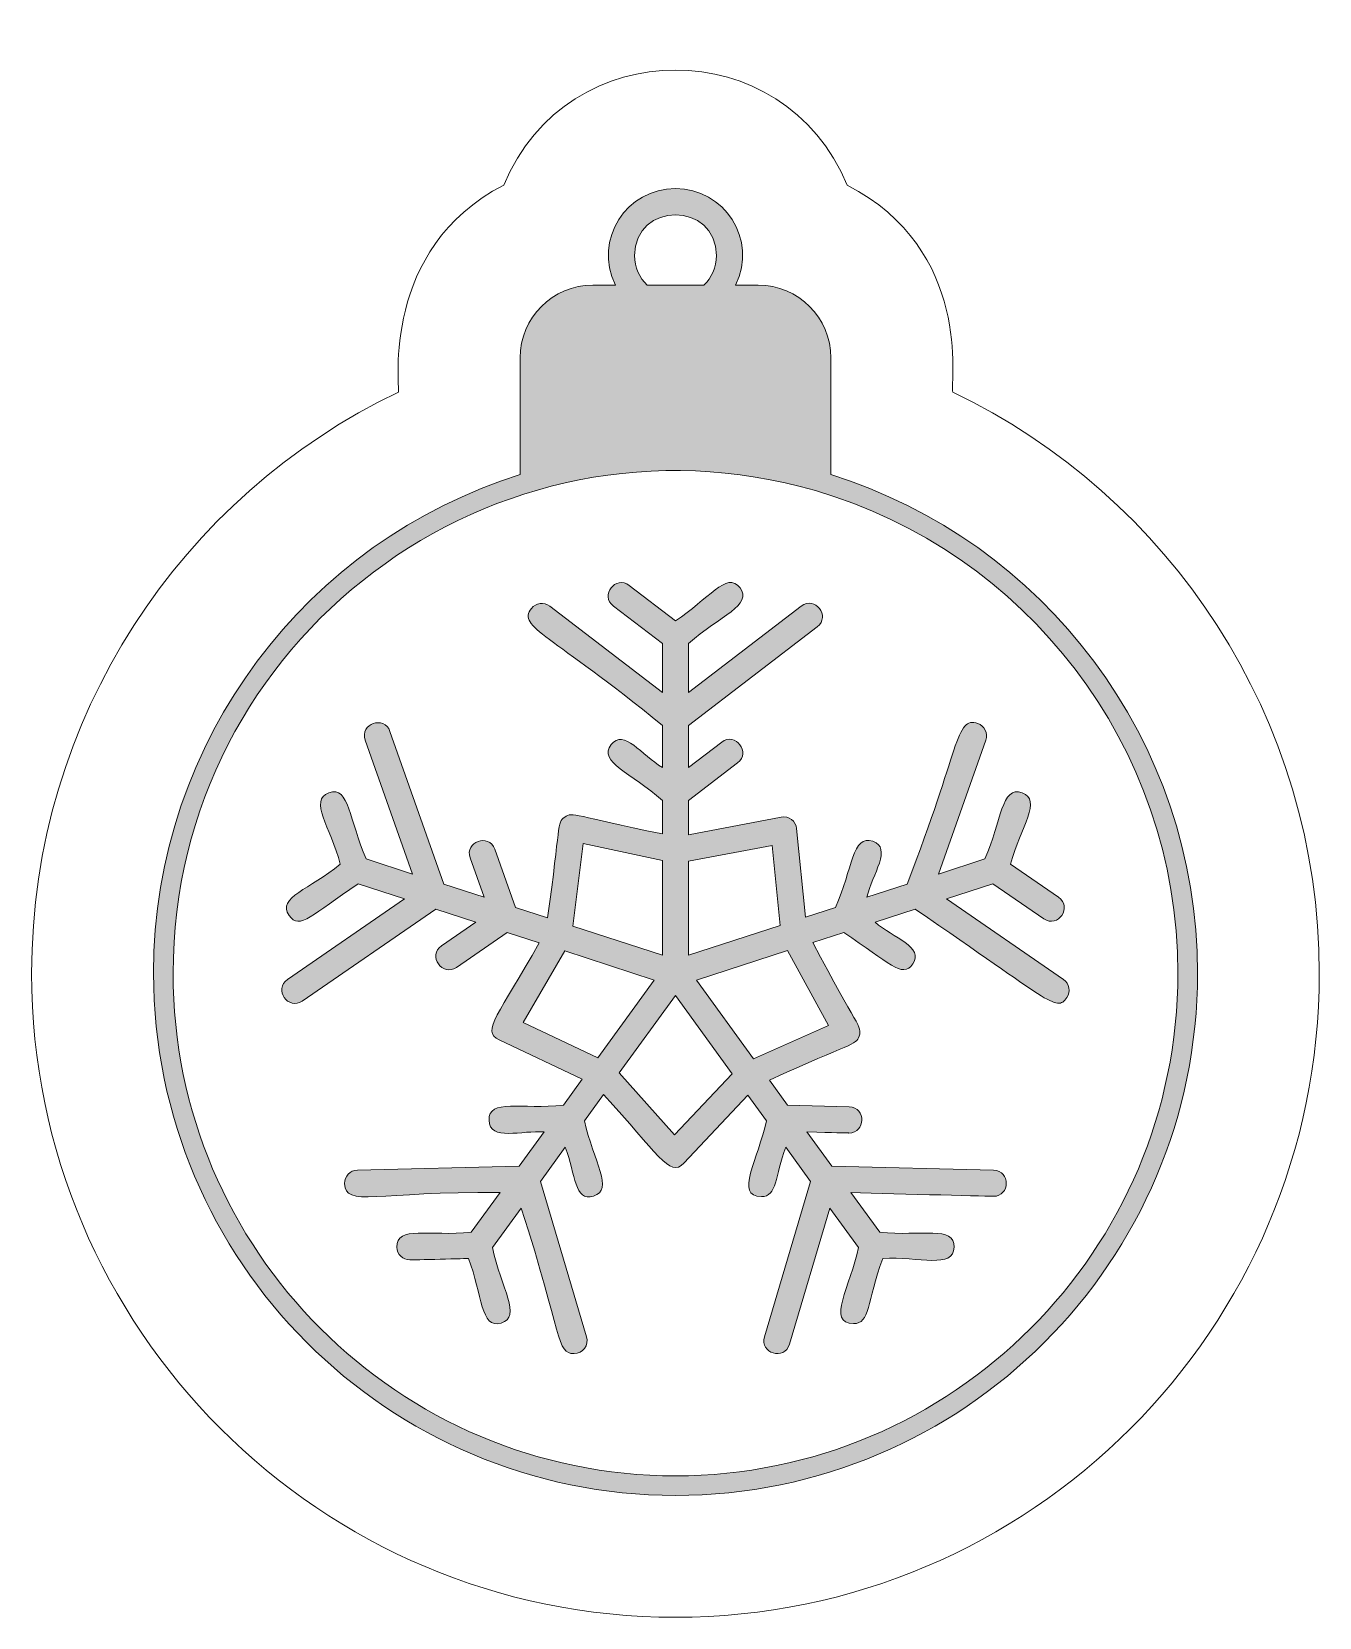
# Model space of a CAD drawing. Header units: inches. Extents: x -26 to -13, y -21.7 to -15.7.
# Drawn here: x -15.934 to -14.564, y -21.23 to -19.545 of the extents above; entities that cross this region are included whole.
import ezdxf

# ---------------------------------------------------------------- set-up
doc = ezdxf.new("R2010")
doc.units = ezdxf.units.IN
doc.header["$MEASUREMENT"] = 0
doc.layers.add('_U+0421_U+043B_U+043E_U+0439 1', color=7, linetype='Continuous')

msp = doc.modelspace()

# ---------------------------------------------------------------- hatches: boundary and pattern name
at = {"layer": '_U+0421_U+043B_U+043E_U+0439 1', "true_color": 0xffffff}
h = msp.add_hatch(color=7, dxfattribs=at)
h.dxf.hatch_style = 2
h.paths.add_polyline_path([(-15.1463, -20.4097), (-15.1377, -20.4947), (-15.2351, -20.5264), (-15.2351, -20.4265)])
h.paths.add_polyline_path([(-15.347, -20.4076), (-15.2629, -20.4257), (-15.2629, -20.5264), (-15.3582, -20.4954)])
h.paths.add_polyline_path([(-15.411, -20.5977), (-15.3668, -20.5218), (-15.2715, -20.5528), (-15.3314, -20.6353)])
h.paths.add_polyline_path([(-15.2499, -20.7174), (-15.3089, -20.6515), (-15.249, -20.5691), (-15.1886, -20.6523)])
h.paths.add_polyline_path([(-15.1659, -20.6363), (-15.2265, -20.5528), (-15.13, -20.5214), (-15.0863, -20.6012)])
edge = h.paths.add_edge_path()
edge.add_spline(control_points=[(-15.0838, -20.0155), (-15.0838, -20.0155), (-15.0838, -19.8913), (-15.0838, -19.8913), (-15.0838, -19.8488), (-15.1184, -19.8141), (-15.161, -19.8141), (-15.161, -19.8141), (-15.1852, -19.8141), (-15.1852, -19.8141), (-15.1611, -19.7655), (-15.1974, -19.7113), (-15.249, -19.7113), (-15.3005, -19.7113), (-15.3369, -19.7654), (-15.3128, -19.8141), (-15.3128, -19.8141), (-15.337, -19.8141), (-15.337, -19.8141), (-15.3796, -19.8141), (-15.4142, -19.8488), (-15.4142, -19.8913), (-15.4142, -19.8913), (-15.4142, -20.0155), (-15.4142, -20.0155), (-15.6399, -20.086), (-15.804, -20.2969), (-15.804, -20.5455), (-15.804, -20.8515), (-15.5551, -21.1005), (-15.249, -21.1005), (-14.9429, -21.1005), (-14.6939, -20.8515), (-14.6939, -20.5455), (-14.6939, -20.2969), (-14.8581, -20.086), (-15.0838, -20.0155)], knot_values=[0, 0, 0, 0, 0.013889, 0.013889, 0.013889, 0.027778, 0.027778, 0.027778, 0.041667, 0.041667, 0.041667, 0.055556, 0.055556, 0.055556, 0.069444, 0.069444, 0.069444, 0.083333, 0.083333, 0.083333, 0.097222, 0.097222, 0.097222, 0.111111, 0.111111, 0.111111, 0.125, 0.125, 0.125, 0.138889, 0.138889, 0.138889, 0.152778, 0.152778, 0.152778, 0.166667, 0.166667, 0.166667, 0.166667], degree=3, periodic=0)
edge.add_line((-15.0838, -20.0155), (-15.0838, -20.0155))
edge = h.paths.add_edge_path()
edge.add_spline(control_points=[(-15.2926, -19.7827), (-15.2926, -19.7249), (-15.2054, -19.725), (-15.2054, -19.7827), (-15.2054, -19.795), (-15.2105, -19.8062), (-15.2188, -19.8141), (-15.2188, -19.8141), (-15.2792, -19.8141), (-15.2792, -19.8141), (-15.2874, -19.8062), (-15.2926, -19.795), (-15.2926, -19.7827)], knot_values=[0, 0, 0, 0, 0.013889, 0.013889, 0.013889, 0.027778, 0.027778, 0.027778, 0.041667, 0.041667, 0.041667, 0.055556, 0.055556, 0.055556, 0.055556], degree=3, periodic=0)
edge.add_line((-15.2926, -19.7827), (-15.2926, -19.7827))
edge = h.paths.add_edge_path()
edge.add_spline(control_points=[(-15.249, -21.0797), (-15.5436, -21.0797), (-15.7832, -20.8401), (-15.7832, -20.5455), (-15.7832, -20.1912), (-15.4423, -19.9335), (-15.1003, -20.0325), (-14.8779, -20.0971), (-14.7148, -20.3025), (-14.7148, -20.5455), (-14.7148, -20.8401), (-14.9544, -21.0797), (-15.249, -21.0797)], knot_values=[0, 0, 0, 0, 0.013889, 0.013889, 0.013889, 0.027778, 0.027778, 0.027778, 0.041667, 0.041667, 0.041667, 0.055556, 0.055556, 0.055556, 0.055556], degree=3, periodic=0)
edge.add_line((-15.249, -21.0797), (-15.249, -21.0797))
edge = h.paths.add_edge_path()
edge.add_spline(control_points=[(-14.8365, -20.5521), (-14.8365, -20.5521), (-14.9609, -20.4665), (-14.9609, -20.4665), (-14.9609, -20.4665), (-14.9115, -20.4504), (-14.9115, -20.4504), (-14.9115, -20.4504), (-14.8574, -20.4876), (-14.8574, -20.4876), (-14.8423, -20.498), (-14.8265, -20.4752), (-14.8417, -20.4647), (-14.8417, -20.4647), (-14.8926, -20.4297), (-14.8926, -20.4297), (-14.882, -20.3894), (-14.8587, -20.3614), (-14.8805, -20.3537), (-14.9026, -20.3459), (-14.9021, -20.3835), (-14.9201, -20.424), (-14.9201, -20.424), (-14.9695, -20.4401), (-14.9695, -20.4401), (-14.9695, -20.4401), (-14.9191, -20.2977), (-14.9191, -20.2977), (-14.9166, -20.2904), (-14.9204, -20.2825), (-14.9276, -20.28), (-14.9514, -20.2715), (-14.9466, -20.3075), (-15.0028, -20.4509), (-15.0028, -20.4509), (-15.0454, -20.4647), (-15.0454, -20.4647), (-15.0395, -20.4397), (-15.0183, -20.4125), (-15.0391, -20.4052), (-15.0611, -20.3973), (-15.0606, -20.4349), (-15.0787, -20.4755), (-15.0787, -20.4755), (-15.1106, -20.4859), (-15.1106, -20.4859), (-15.1106, -20.4859), (-15.1202, -20.3918), (-15.1202, -20.3918), (-15.121, -20.3837), (-15.1286, -20.3781), (-15.1366, -20.3796), (-15.1366, -20.3796), (-15.2351, -20.3982), (-15.2351, -20.3982), (-15.2351, -20.3982), (-15.2351, -20.3619), (-15.2351, -20.3619), (-15.2351, -20.3619), (-15.183, -20.322), (-15.183, -20.322), (-15.1684, -20.3108), (-15.1853, -20.2887), (-15.1999, -20.2999), (-15.1999, -20.2999), (-15.2351, -20.3269), (-15.2351, -20.3269), (-15.2351, -20.3269), (-15.2351, -20.2821), (-15.2351, -20.2821), (-15.2351, -20.2821), (-15.0983, -20.1772), (-15.0983, -20.1772), (-15.0838, -20.1661), (-15.1006, -20.144), (-15.1152, -20.1552), (-15.1152, -20.1552), (-15.2351, -20.2471), (-15.2351, -20.2471), (-15.2351, -20.2471), (-15.2351, -20.1951), (-15.2351, -20.1951), (-15.2019, -20.1653), (-15.1662, -20.1543), (-15.1804, -20.1357), (-15.1945, -20.1174), (-15.2142, -20.1484), (-15.249, -20.1708), (-15.249, -20.1708), (-15.2981, -20.1332), (-15.2981, -20.1332), (-15.3127, -20.122), (-15.3295, -20.144), (-15.315, -20.1552), (-15.315, -20.1552), (-15.2629, -20.1951), (-15.2629, -20.1951), (-15.2629, -20.1951), (-15.2629, -20.2471), (-15.2629, -20.2471), (-15.2629, -20.2471), (-15.3827, -20.1552), (-15.3827, -20.1552), (-15.3888, -20.1506), (-15.3975, -20.1517), (-15.4022, -20.1578), (-15.4176, -20.1778), (-15.3819, -20.1844), (-15.2629, -20.2821), (-15.2629, -20.2821), (-15.2629, -20.3269), (-15.2629, -20.3269), (-15.2849, -20.3135), (-15.3042, -20.2851), (-15.3175, -20.3025), (-15.3318, -20.3211), (-15.296, -20.3322), (-15.2629, -20.3619), (-15.2629, -20.3619), (-15.2629, -20.3973), (-15.2629, -20.3973), (-15.3573, -20.3785), (-15.358, -20.3732), (-15.3668, -20.3795), (-15.3756, -20.3857), (-15.3709, -20.3875), (-15.3851, -20.4867), (-15.3851, -20.4867), (-15.4193, -20.4756), (-15.4193, -20.4756), (-15.4193, -20.4756), (-15.4412, -20.4137), (-15.4412, -20.4137), (-15.4473, -20.3964), (-15.4735, -20.4056), (-15.4674, -20.4229), (-15.4674, -20.4229), (-15.4526, -20.4647), (-15.4526, -20.4647), (-15.4526, -20.4647), (-15.4952, -20.4509), (-15.4952, -20.4509), (-15.4952, -20.4509), (-15.5526, -20.2884), (-15.5526, -20.2884), (-15.5588, -20.2711), (-15.585, -20.2804), (-15.5788, -20.2977), (-15.5788, -20.2977), (-15.5285, -20.4401), (-15.5285, -20.4401), (-15.5285, -20.4401), (-15.5779, -20.424), (-15.5779, -20.424), (-15.5961, -20.383), (-15.5955, -20.3459), (-15.6175, -20.3537), (-15.6393, -20.3614), (-15.6159, -20.3897), (-15.6054, -20.4297), (-15.6377, -20.4561), (-15.673, -20.465), (-15.6599, -20.4841), (-15.6488, -20.5002), (-15.6352, -20.483), (-15.5865, -20.4504), (-15.5865, -20.4504), (-15.5371, -20.4665), (-15.5371, -20.4665), (-15.5371, -20.4665), (-15.6615, -20.5521), (-15.6615, -20.5521), (-15.6766, -20.5625), (-15.6609, -20.5854), (-15.6458, -20.575), (-15.6458, -20.575), (-15.5038, -20.4773), (-15.5038, -20.4773), (-15.5038, -20.4773), (-15.4612, -20.4912), (-15.4612, -20.4912), (-15.4612, -20.4912), (-15.4977, -20.5163), (-15.4977, -20.5163), (-15.5129, -20.5267), (-15.4969, -20.5495), (-15.4819, -20.5392), (-15.4819, -20.5392), (-15.4279, -20.502), (-15.4279, -20.502), (-15.4279, -20.502), (-15.3938, -20.513), (-15.3938, -20.513), (-15.4364, -20.5889), (-15.4562, -20.6071), (-15.4365, -20.6164), (-15.4365, -20.6164), (-15.3481, -20.6582), (-15.3481, -20.6582), (-15.3481, -20.6582), (-15.3681, -20.6858), (-15.3681, -20.6858), (-15.4125, -20.6905), (-15.4479, -20.6784), (-15.4473, -20.7018), (-15.4467, -20.7243), (-15.4119, -20.7122), (-15.3887, -20.7142), (-15.3887, -20.7142), (-15.4151, -20.7504), (-15.4151, -20.7504), (-15.4151, -20.7504), (-15.5873, -20.7548), (-15.5873, -20.7548), (-15.595, -20.755), (-15.601, -20.7614), (-15.6008, -20.7691), (-15.6002, -20.7947), (-15.5665, -20.7771), (-15.4356, -20.7787), (-15.4356, -20.7787), (-15.4662, -20.8208), (-15.4662, -20.8208), (-15.5106, -20.8254), (-15.5459, -20.8133), (-15.5453, -20.8367), (-15.5451, -20.8442), (-15.5389, -20.8502), (-15.5314, -20.8502), (-15.53, -20.8502), (-15.4678, -20.8487), (-15.4692, -20.8486), (-15.4542, -20.8875), (-15.4565, -20.9239), (-15.4344, -20.9173), (-15.412, -20.9106), (-15.4344, -20.8806), (-15.4437, -20.8371), (-15.4437, -20.8371), (-15.4131, -20.7951), (-15.4131, -20.7951), (-15.3688, -20.9316), (-15.3757, -20.9498), (-15.3569, -20.9498), (-15.3476, -20.9498), (-15.3409, -20.9409), (-15.3435, -20.9319), (-15.3435, -20.9319), (-15.3926, -20.7667), (-15.3926, -20.7667), (-15.3926, -20.7667), (-15.3662, -20.7305), (-15.3662, -20.7305), (-15.355, -20.76), (-15.3567, -20.7884), (-15.3363, -20.7823), (-15.3139, -20.7757), (-15.3364, -20.7457), (-15.3457, -20.7022), (-15.3457, -20.7022), (-15.3255, -20.6745), (-15.3255, -20.6745), (-15.2684, -20.7365), (-15.2551, -20.7634), (-15.2401, -20.7475), (-15.2401, -20.7475), (-15.1719, -20.6752), (-15.1719, -20.6752), (-15.1719, -20.6752), (-15.1523, -20.7022), (-15.1523, -20.7022), (-15.161, -20.7429), (-15.1868, -20.7829), (-15.1577, -20.7829), (-15.1406, -20.7829), (-15.1435, -20.7613), (-15.1318, -20.7305), (-15.1318, -20.7305), (-15.1054, -20.7667), (-15.1054, -20.7667), (-15.1054, -20.7667), (-15.1544, -20.9319), (-15.1544, -20.9319), (-15.1597, -20.9496), (-15.133, -20.9575), (-15.1278, -20.9398), (-15.1278, -20.9398), (-15.0848, -20.7951), (-15.0848, -20.7951), (-15.0848, -20.7951), (-15.0543, -20.8371), (-15.0543, -20.8371), (-15.063, -20.8778), (-15.0888, -20.9179), (-15.0596, -20.9179), (-15.0419, -20.9179), (-15.0457, -20.8957), (-15.0287, -20.8486), (-14.9897, -20.8464), (-14.9533, -20.8603), (-14.9527, -20.8367), (-14.9521, -20.8133), (-14.9876, -20.8254), (-15.0318, -20.8208), (-15.0318, -20.8208), (-15.0624, -20.7787), (-15.0624, -20.7787), (-15.011, -20.7801), (-14.9096, -20.7826), (-14.911, -20.7826), (-14.8929, -20.7826), (-14.8925, -20.7553), (-14.9107, -20.7548), (-14.9107, -20.7548), (-15.0829, -20.7504), (-15.0829, -20.7504), (-15.0829, -20.7504), (-15.1093, -20.7142), (-15.1093, -20.7142), (-15.0485, -20.7157), (-15.069, -20.7152), (-15.0646, -20.7153), (-15.0465, -20.7153), (-15.0461, -20.688), (-15.0642, -20.6875), (-15.0642, -20.6875), (-15.1298, -20.6858), (-15.1298, -20.6858), (-15.1298, -20.6858), (-15.1492, -20.6593), (-15.1492, -20.6593), (-15.0611, -20.6187), (-15.0572, -20.6224), (-15.0537, -20.6122), (-15.0502, -20.602), (-15.0555, -20.6028), (-15.1031, -20.5127), (-15.1031, -20.5127), (-15.0701, -20.502), (-15.0701, -20.502), (-15.022, -20.5342), (-15.0077, -20.5516), (-14.9967, -20.5356), (-14.9843, -20.5175), (-15.0173, -20.5079), (-15.0368, -20.4912), (-15.0368, -20.4912), (-14.9942, -20.4773), (-14.9942, -20.4773), (-14.8507, -20.5749), (-14.8442, -20.5878), (-14.8329, -20.5714), (-14.8286, -20.5651), (-14.8302, -20.5564), (-14.8365, -20.5521)], knot_values=[0, 0, 0, 0, 0.013889, 0.013889, 0.013889, 0.027778, 0.027778, 0.027778, 0.041667, 0.041667, 0.041667, 0.055556, 0.055556, 0.055556, 0.069444, 0.069444, 0.069444, 0.083333, 0.083333, 0.083333, 0.097222, 0.097222, 0.097222, 0.111111, 0.111111, 0.111111, 0.125, 0.125, 0.125, 0.138889, 0.138889, 0.138889, 0.152778, 0.152778, 0.152778, 0.166667, 0.166667, 0.166667, 0.180556, 0.180556, 0.180556, 0.194444, 0.194444, 0.194444, 0.208333, 0.208333, 0.208333, 0.222222, 0.222222, 0.222222, 0.236111, 0.236111, 0.236111, 0.25, 0.25, 0.25, 0.263889, 0.263889, 0.263889, 0.277778, 0.277778, 0.277778, 0.291667, 0.291667, 0.291667, 0.305556, 0.305556, 0.305556, 0.319444, 0.319444, 0.319444, 0.333333, 0.333333, 0.333333, 0.347222, 0.347222, 0.347222, 0.361111, 0.361111, 0.361111, 0.375, 0.375, 0.375, 0.388889, 0.388889, 0.388889, 0.402778, 0.402778, 0.402778, 0.416667, 0.416667, 0.416667, 0.430556, 0.430556, 0.430556, 0.444444, 0.444444, 0.444444, 0.458333, 0.458333, 0.458333, 0.472222, 0.472222, 0.472222, 0.486111, 0.486111, 0.486111, 0.5, 0.5, 0.5, 0.513889, 0.513889, 0.513889, 0.527778, 0.527778, 0.527778, 0.541667, 0.541667, 0.541667, 0.555556, 0.555556, 0.555556, 0.569444, 0.569444, 0.569444, 0.583333, 0.583333, 0.583333, 0.597222, 0.597222, 0.597222, 0.611111, 0.611111, 0.611111, 0.625, 0.625, 0.625, 0.638889, 0.638889, 0.638889, 0.652778, 0.652778, 0.652778, 0.666667, 0.666667, 0.666667, 0.680556, 0.680556, 0.680556, 0.694444, 0.694444, 0.694444, 0.708333, 0.708333, 0.708333, 0.722222, 0.722222, 0.722222, 0.736111, 0.736111, 0.736111, 0.75, 0.75, 0.75, 0.763889, 0.763889, 0.763889, 0.777778, 0.777778, 0.777778, 0.791667, 0.791667, 0.791667, 0.805556, 0.805556, 0.805556, 0.819444, 0.819444, 0.819444, 0.833333, 0.833333, 0.833333, 0.847222, 0.847222, 0.847222, 0.861111, 0.861111, 0.861111, 0.875, 0.875, 0.875, 0.888889, 0.888889, 0.888889, 0.902778, 0.902778, 0.902778, 0.916667, 0.916667, 0.916667, 0.930556, 0.930556, 0.930556, 0.944444, 0.944444, 0.944444, 0.958333, 0.958333, 0.958333, 0.972222, 0.972222, 0.972222, 0.986111, 0.986111, 0.986111, 1, 1, 1, 1.013889, 1.013889, 1.013889, 1.027778, 1.027778, 1.027778, 1.041667, 1.041667, 1.041667, 1.055556, 1.055556, 1.055556, 1.069444, 1.069444, 1.069444, 1.083333, 1.083333, 1.083333, 1.097222, 1.097222, 1.097222, 1.111111, 1.111111, 1.111111, 1.125, 1.125, 1.125, 1.138889, 1.138889, 1.138889, 1.152778, 1.152778, 1.152778, 1.166667, 1.166667, 1.166667, 1.180556, 1.180556, 1.180556, 1.194444, 1.194444, 1.194444, 1.208333, 1.208333, 1.208333, 1.222222, 1.222222, 1.222222, 1.236111, 1.236111, 1.236111, 1.25, 1.25, 1.25, 1.263889, 1.263889, 1.263889, 1.277778, 1.277778, 1.277778, 1.291667, 1.291667, 1.291667, 1.305556, 1.305556, 1.305556, 1.319444, 1.319444, 1.319444, 1.333333, 1.333333, 1.333333, 1.347222, 1.347222, 1.347222, 1.361111, 1.361111, 1.361111, 1.375, 1.375, 1.375, 1.388889, 1.388889, 1.388889, 1.402778, 1.402778, 1.402778, 1.416667, 1.416667, 1.416667, 1.430556, 1.430556, 1.430556, 1.444444, 1.444444, 1.444444, 1.458333, 1.458333, 1.458333, 1.472222, 1.472222, 1.472222, 1.486111, 1.486111, 1.486111, 1.5, 1.5, 1.5, 1.513889, 1.513889, 1.513889, 1.527778, 1.527778, 1.527778, 1.541667, 1.541667, 1.541667, 1.555556, 1.555556, 1.555556, 1.569444, 1.569444, 1.569444, 1.583333, 1.583333, 1.583333, 1.597222, 1.597222, 1.597222, 1.611111, 1.611111, 1.611111, 1.625, 1.625, 1.625, 1.638889, 1.638889, 1.638889, 1.638889], degree=3, periodic=0)
edge.add_line((-14.8365, -20.5521), (-14.8365, -20.5521))

# ---------------------------------------------------------------- linework, layer by layer
at = {"layer": '_U+0421_U+043B_U+043E_U+0439 1', "lineweight": 0}
for points in [[(-15.347, -20.4076), (-15.2629, -20.4257), (-15.2629, -20.5264), (-15.3582, -20.4954), (-15.347, -20.4076)], [(-15.1463, -20.4097), (-15.1377, -20.4947), (-15.2351, -20.5264), (-15.2351, -20.4265), (-15.1463, -20.4097)], [(-15.411, -20.5977), (-15.3668, -20.5218), (-15.2715, -20.5528), (-15.3314, -20.6353), (-15.411, -20.5977)], [(-15.1659, -20.6363), (-15.2265, -20.5528), (-15.13, -20.5214), (-15.0863, -20.6012), (-15.1659, -20.6363)], [(-15.2499, -20.7174), (-15.3089, -20.6515), (-15.249, -20.5691), (-15.1886, -20.6523), (-15.2499, -20.7174)]]:
    msp.add_lwpolyline(points, dxfattribs=at)
at = {"layer": '_U+0421_U+043B_U+043E_U+0439 1', "color": 1, "lineweight": 9, "true_color": 0xff0000}
msp.add_open_spline([(-14.9542, -19.9277), (-14.9568, -19.9174), (-14.9326, -19.7769), (-15.0664, -19.7077), (-15.1336, -19.5448), (-15.3643, -19.5447), (-15.4316, -19.7077), (-15.5626, -19.7755), (-15.5421, -19.921), (-15.5437, -19.9277), (-15.7741, -20.0381), (-15.9336, -20.2735), (-15.9336, -20.5455), (-15.9336, -20.923), (-15.6265, -21.2301), (-15.249, -21.2301), (-14.8715, -21.2301), (-14.5644, -20.923), (-14.5644, -20.5455), (-14.5644, -20.2735), (-14.7239, -20.0381), (-14.9542, -19.9277)], degree=3, knots=[0, 0, 0, 0, 1, 1, 1, 2, 2, 2, 3, 3, 3, 4, 4, 4, 5, 5, 5, 6, 6, 6, 7, 7, 7, 7], dxfattribs=at)
at = {"layer": '_U+0421_U+043B_U+043E_U+0439 1', "lineweight": 0}
for points, knots in [([(-15.0838, -20.0155), (-15.0838, -20.0155), (-15.0838, -19.8913), (-15.0838, -19.8913), (-15.0838, -19.8488), (-15.1184, -19.8141), (-15.161, -19.8141), (-15.161, -19.8141), (-15.1852, -19.8141), (-15.1852, -19.8141), (-15.1611, -19.7655), (-15.1974, -19.7113), (-15.249, -19.7113), (-15.3005, -19.7113), (-15.3369, -19.7654), (-15.3128, -19.8141), (-15.3128, -19.8141), (-15.337, -19.8141), (-15.337, -19.8141), (-15.3796, -19.8141), (-15.4142, -19.8488), (-15.4142, -19.8913), (-15.4142, -19.8913), (-15.4142, -20.0155), (-15.4142, -20.0155), (-15.6399, -20.086), (-15.804, -20.2969), (-15.804, -20.5455), (-15.804, -20.8515), (-15.5551, -21.1005), (-15.249, -21.1005), (-14.9429, -21.1005), (-14.6939, -20.8515), (-14.6939, -20.5455), (-14.6939, -20.2969), (-14.8581, -20.086), (-15.0838, -20.0155)], [0, 0, 0, 0, 1, 1, 1, 2, 2, 2, 3, 3, 3, 4, 4, 4, 5, 5, 5, 6, 6, 6, 7, 7, 7, 8, 8, 8, 9, 9, 9, 10, 10, 10, 11, 11, 11, 12, 12, 12, 12]), ([(-15.2926, -19.7827), (-15.2926, -19.7249), (-15.2054, -19.725), (-15.2054, -19.7827), (-15.2054, -19.795), (-15.2105, -19.8062), (-15.2188, -19.8141), (-15.2188, -19.8141), (-15.2792, -19.8141), (-15.2792, -19.8141), (-15.2874, -19.8062), (-15.2926, -19.795), (-15.2926, -19.7827)], [0, 0, 0, 0, 1, 1, 1, 2, 2, 2, 3, 3, 3, 4, 4, 4, 4]), ([(-15.249, -21.0797), (-15.5436, -21.0797), (-15.7832, -20.8401), (-15.7832, -20.5455), (-15.7832, -20.1912), (-15.4423, -19.9335), (-15.1003, -20.0325), (-14.8779, -20.0971), (-14.7148, -20.3025), (-14.7148, -20.5455), (-14.7148, -20.8401), (-14.9544, -21.0797), (-15.249, -21.0797)], [0, 0, 0, 0, 1, 1, 1, 2, 2, 2, 3, 3, 3, 4, 4, 4, 4]), ([(-14.8365, -20.5521), (-14.8365, -20.5521), (-14.9609, -20.4665), (-14.9609, -20.4665), (-14.9609, -20.4665), (-14.9115, -20.4504), (-14.9115, -20.4504), (-14.9115, -20.4504), (-14.8574, -20.4876), (-14.8574, -20.4876), (-14.8423, -20.498), (-14.8265, -20.4752), (-14.8417, -20.4647), (-14.8417, -20.4647), (-14.8926, -20.4297), (-14.8926, -20.4297), (-14.882, -20.3894), (-14.8587, -20.3614), (-14.8805, -20.3537), (-14.9026, -20.3459), (-14.9021, -20.3835), (-14.9201, -20.424), (-14.9201, -20.424), (-14.9695, -20.4401), (-14.9695, -20.4401), (-14.9695, -20.4401), (-14.9191, -20.2977), (-14.9191, -20.2977), (-14.9166, -20.2904), (-14.9204, -20.2825), (-14.9276, -20.28), (-14.9514, -20.2715), (-14.9466, -20.3075), (-15.0028, -20.4509), (-15.0028, -20.4509), (-15.0454, -20.4647), (-15.0454, -20.4647), (-15.0395, -20.4397), (-15.0183, -20.4125), (-15.0391, -20.4052), (-15.0611, -20.3973), (-15.0606, -20.4349), (-15.0787, -20.4755), (-15.0787, -20.4755), (-15.1106, -20.4859), (-15.1106, -20.4859), (-15.1106, -20.4859), (-15.1202, -20.3918), (-15.1202, -20.3918), (-15.121, -20.3837), (-15.1286, -20.3781), (-15.1366, -20.3796), (-15.1366, -20.3796), (-15.2351, -20.3982), (-15.2351, -20.3982), (-15.2351, -20.3982), (-15.2351, -20.3619), (-15.2351, -20.3619), (-15.2351, -20.3619), (-15.183, -20.322), (-15.183, -20.322), (-15.1684, -20.3108), (-15.1853, -20.2887), (-15.1999, -20.2999), (-15.1999, -20.2999), (-15.2351, -20.3269), (-15.2351, -20.3269), (-15.2351, -20.3269), (-15.2351, -20.2821), (-15.2351, -20.2821), (-15.2351, -20.2821), (-15.0983, -20.1772), (-15.0983, -20.1772), (-15.0838, -20.1661), (-15.1006, -20.144), (-15.1152, -20.1552), (-15.1152, -20.1552), (-15.2351, -20.2471), (-15.2351, -20.2471), (-15.2351, -20.2471), (-15.2351, -20.1951), (-15.2351, -20.1951), (-15.2019, -20.1653), (-15.1662, -20.1543), (-15.1804, -20.1357), (-15.1945, -20.1174), (-15.2142, -20.1484), (-15.249, -20.1708), (-15.249, -20.1708), (-15.2981, -20.1332), (-15.2981, -20.1332), (-15.3127, -20.122), (-15.3295, -20.144), (-15.315, -20.1552), (-15.315, -20.1552), (-15.2629, -20.1951), (-15.2629, -20.1951), (-15.2629, -20.1951), (-15.2629, -20.2471), (-15.2629, -20.2471), (-15.2629, -20.2471), (-15.3827, -20.1552), (-15.3827, -20.1552), (-15.3888, -20.1506), (-15.3975, -20.1517), (-15.4022, -20.1578), (-15.4176, -20.1778), (-15.3819, -20.1844), (-15.2629, -20.2821), (-15.2629, -20.2821), (-15.2629, -20.3269), (-15.2629, -20.3269), (-15.2849, -20.3135), (-15.3042, -20.2851), (-15.3175, -20.3025), (-15.3318, -20.3211), (-15.296, -20.3322), (-15.2629, -20.3619), (-15.2629, -20.3619), (-15.2629, -20.3973), (-15.2629, -20.3973), (-15.3573, -20.3785), (-15.358, -20.3732), (-15.3668, -20.3795), (-15.3756, -20.3857), (-15.3709, -20.3875), (-15.3851, -20.4867), (-15.3851, -20.4867), (-15.4193, -20.4756), (-15.4193, -20.4756), (-15.4193, -20.4756), (-15.4412, -20.4137), (-15.4412, -20.4137), (-15.4473, -20.3964), (-15.4735, -20.4056), (-15.4674, -20.4229), (-15.4674, -20.4229), (-15.4526, -20.4647), (-15.4526, -20.4647), (-15.4526, -20.4647), (-15.4952, -20.4509), (-15.4952, -20.4509), (-15.4952, -20.4509), (-15.5526, -20.2884), (-15.5526, -20.2884), (-15.5588, -20.2711), (-15.585, -20.2804), (-15.5788, -20.2977), (-15.5788, -20.2977), (-15.5285, -20.4401), (-15.5285, -20.4401), (-15.5285, -20.4401), (-15.5779, -20.424), (-15.5779, -20.424), (-15.5961, -20.383), (-15.5955, -20.3459), (-15.6175, -20.3537), (-15.6393, -20.3614), (-15.6159, -20.3897), (-15.6054, -20.4297), (-15.6377, -20.4561), (-15.673, -20.465), (-15.6599, -20.4841), (-15.6488, -20.5002), (-15.6352, -20.483), (-15.5865, -20.4504), (-15.5865, -20.4504), (-15.5371, -20.4665), (-15.5371, -20.4665), (-15.5371, -20.4665), (-15.6615, -20.5521), (-15.6615, -20.5521), (-15.6766, -20.5625), (-15.6609, -20.5854), (-15.6458, -20.575), (-15.6458, -20.575), (-15.5038, -20.4773), (-15.5038, -20.4773), (-15.5038, -20.4773), (-15.4612, -20.4912), (-15.4612, -20.4912), (-15.4612, -20.4912), (-15.4977, -20.5163), (-15.4977, -20.5163), (-15.5129, -20.5267), (-15.4969, -20.5495), (-15.4819, -20.5392), (-15.4819, -20.5392), (-15.4279, -20.502), (-15.4279, -20.502), (-15.4279, -20.502), (-15.3938, -20.513), (-15.3938, -20.513), (-15.4364, -20.5889), (-15.4562, -20.6071), (-15.4365, -20.6164), (-15.4365, -20.6164), (-15.3481, -20.6582), (-15.3481, -20.6582), (-15.3481, -20.6582), (-15.3681, -20.6858), (-15.3681, -20.6858), (-15.4125, -20.6905), (-15.4479, -20.6784), (-15.4473, -20.7018), (-15.4467, -20.7243), (-15.4119, -20.7122), (-15.3887, -20.7142), (-15.3887, -20.7142), (-15.4151, -20.7504), (-15.4151, -20.7504), (-15.4151, -20.7504), (-15.5873, -20.7548), (-15.5873, -20.7548), (-15.595, -20.755), (-15.601, -20.7614), (-15.6008, -20.7691), (-15.6002, -20.7947), (-15.5665, -20.7771), (-15.4356, -20.7787), (-15.4356, -20.7787), (-15.4662, -20.8208), (-15.4662, -20.8208), (-15.5106, -20.8254), (-15.5459, -20.8133), (-15.5453, -20.8367), (-15.5451, -20.8442), (-15.5389, -20.8502), (-15.5314, -20.8502), (-15.53, -20.8502), (-15.4678, -20.8487), (-15.4692, -20.8486), (-15.4542, -20.8875), (-15.4565, -20.9239), (-15.4344, -20.9173), (-15.412, -20.9106), (-15.4344, -20.8806), (-15.4437, -20.8371), (-15.4437, -20.8371), (-15.4131, -20.7951), (-15.4131, -20.7951), (-15.3688, -20.9316), (-15.3757, -20.9498), (-15.3569, -20.9498), (-15.3476, -20.9498), (-15.3409, -20.9409), (-15.3435, -20.9319), (-15.3435, -20.9319), (-15.3926, -20.7667), (-15.3926, -20.7667), (-15.3926, -20.7667), (-15.3662, -20.7305), (-15.3662, -20.7305), (-15.355, -20.76), (-15.3567, -20.7884), (-15.3363, -20.7823), (-15.3139, -20.7757), (-15.3364, -20.7457), (-15.3457, -20.7022), (-15.3457, -20.7022), (-15.3255, -20.6745), (-15.3255, -20.6745), (-15.2684, -20.7365), (-15.2551, -20.7634), (-15.2401, -20.7475), (-15.2401, -20.7475), (-15.1719, -20.6752), (-15.1719, -20.6752), (-15.1719, -20.6752), (-15.1523, -20.7022), (-15.1523, -20.7022), (-15.161, -20.7429), (-15.1868, -20.7829), (-15.1577, -20.7829), (-15.1406, -20.7829), (-15.1435, -20.7613), (-15.1318, -20.7305), (-15.1318, -20.7305), (-15.1054, -20.7667), (-15.1054, -20.7667), (-15.1054, -20.7667), (-15.1544, -20.9319), (-15.1544, -20.9319), (-15.1597, -20.9496), (-15.133, -20.9575), (-15.1278, -20.9398), (-15.1278, -20.9398), (-15.0848, -20.7951), (-15.0848, -20.7951), (-15.0848, -20.7951), (-15.0543, -20.8371), (-15.0543, -20.8371), (-15.063, -20.8778), (-15.0888, -20.9179), (-15.0596, -20.9179), (-15.0419, -20.9179), (-15.0457, -20.8957), (-15.0287, -20.8486), (-14.9897, -20.8464), (-14.9533, -20.8603), (-14.9527, -20.8367), (-14.9521, -20.8133), (-14.9876, -20.8254), (-15.0318, -20.8208), (-15.0318, -20.8208), (-15.0624, -20.7787), (-15.0624, -20.7787), (-15.011, -20.7801), (-14.9096, -20.7826), (-14.911, -20.7826), (-14.8929, -20.7826), (-14.8925, -20.7553), (-14.9107, -20.7548), (-14.9107, -20.7548), (-15.0829, -20.7504), (-15.0829, -20.7504), (-15.0829, -20.7504), (-15.1093, -20.7142), (-15.1093, -20.7142), (-15.0485, -20.7157), (-15.069, -20.7152), (-15.0646, -20.7153), (-15.0465, -20.7153), (-15.0461, -20.688), (-15.0642, -20.6875), (-15.0642, -20.6875), (-15.1298, -20.6858), (-15.1298, -20.6858), (-15.1298, -20.6858), (-15.1492, -20.6593), (-15.1492, -20.6593), (-15.0611, -20.6187), (-15.0572, -20.6224), (-15.0537, -20.6122), (-15.0502, -20.602), (-15.0555, -20.6028), (-15.1031, -20.5127), (-15.1031, -20.5127), (-15.0701, -20.502), (-15.0701, -20.502), (-15.022, -20.5342), (-15.0077, -20.5516), (-14.9967, -20.5356), (-14.9843, -20.5175), (-15.0173, -20.5079), (-15.0368, -20.4912), (-15.0368, -20.4912), (-14.9942, -20.4773), (-14.9942, -20.4773), (-14.8507, -20.5749), (-14.8442, -20.5878), (-14.8329, -20.5714), (-14.8286, -20.5651), (-14.8302, -20.5564), (-14.8365, -20.5521)], [0, 0, 0, 0, 1, 1, 1, 2, 2, 2, 3, 3, 3, 4, 4, 4, 5, 5, 5, 6, 6, 6, 7, 7, 7, 8, 8, 8, 9, 9, 9, 10, 10, 10, 11, 11, 11, 12, 12, 12, 13, 13, 13, 14, 14, 14, 15, 15, 15, 16, 16, 16, 17, 17, 17, 18, 18, 18, 19, 19, 19, 20, 20, 20, 21, 21, 21, 22, 22, 22, 23, 23, 23, 24, 24, 24, 25, 25, 25, 26, 26, 26, 27, 27, 27, 28, 28, 28, 29, 29, 29, 30, 30, 30, 31, 31, 31, 32, 32, 32, 33, 33, 33, 34, 34, 34, 35, 35, 35, 36, 36, 36, 37, 37, 37, 38, 38, 38, 39, 39, 39, 40, 40, 40, 41, 41, 41, 42, 42, 42, 43, 43, 43, 44, 44, 44, 45, 45, 45, 46, 46, 46, 47, 47, 47, 48, 48, 48, 49, 49, 49, 50, 50, 50, 51, 51, 51, 52, 52, 52, 53, 53, 53, 54, 54, 54, 55, 55, 55, 56, 56, 56, 57, 57, 57, 58, 58, 58, 59, 59, 59, 60, 60, 60, 61, 61, 61, 62, 62, 62, 63, 63, 63, 64, 64, 64, 65, 65, 65, 66, 66, 66, 67, 67, 67, 68, 68, 68, 69, 69, 69, 70, 70, 70, 71, 71, 71, 72, 72, 72, 73, 73, 73, 74, 74, 74, 75, 75, 75, 76, 76, 76, 77, 77, 77, 78, 78, 78, 79, 79, 79, 80, 80, 80, 81, 81, 81, 82, 82, 82, 83, 83, 83, 84, 84, 84, 85, 85, 85, 86, 86, 86, 87, 87, 87, 88, 88, 88, 89, 89, 89, 90, 90, 90, 91, 91, 91, 92, 92, 92, 93, 93, 93, 94, 94, 94, 95, 95, 95, 96, 96, 96, 97, 97, 97, 98, 98, 98, 99, 99, 99, 100, 100, 100, 101, 101, 101, 102, 102, 102, 103, 103, 103, 104, 104, 104, 105, 105, 105, 106, 106, 106, 107, 107, 107, 108, 108, 108, 109, 109, 109, 110, 110, 110, 111, 111, 111, 112, 112, 112, 113, 113, 113, 114, 114, 114, 115, 115, 115, 116, 116, 116, 117, 117, 117, 118, 118, 118, 118])]:
    msp.add_open_spline(points, degree=3, knots=knots, dxfattribs=at)

doc.saveas('drawing.dxf')
